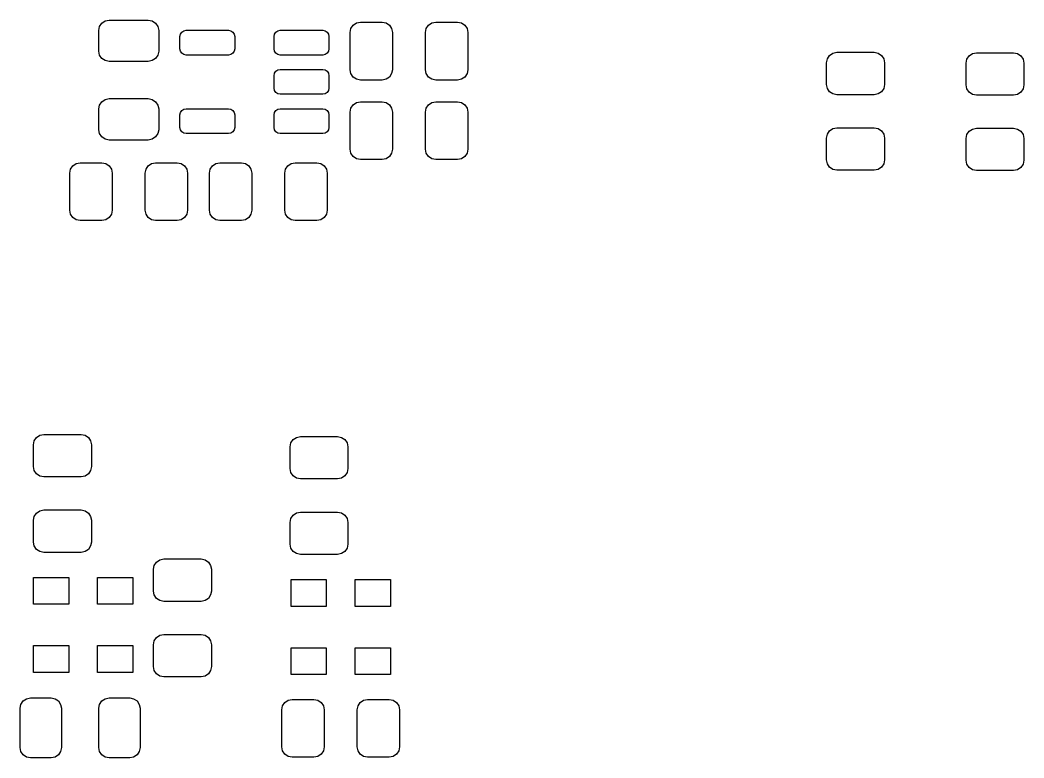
# Model space of a CAD drawing. Header units: millimetres. Extents: x 54.6 to 105.2, y -100.1 to -59.4.
# Drawn here: x 80.22 to 104.49, y -77.27 to -59.42 of the extents above; entities that cross this region are included whole.
import ezdxf

# ---------------------------------------------------------------- set-up
doc = ezdxf.new("R2010")
doc.units = ezdxf.units.MM
doc.layers.add('BLACK', color=250, linetype='CONTINUOUS')

msp = doc.modelspace()

# ---------------------------------------------------------------- linework, layer by layer
at = {"layer": 'BLACK', "linetype": 'CONTINUOUS'}
for p, q in [((82.198223, -59.498223), (82.279329, -59.44403)), ((82.279329, -59.44403), (82.375, -59.425)), ((82.375, -59.425), (83.325, -59.425)), ((83.325, -59.425), (83.420671, -59.44403)), ((83.420671, -59.44403), (83.501777, -59.498223)), ((82.125, -59.675), (82.14403, -59.579329)), ((82.125, -60.175), (82.125, -59.675)), ((82.14403, -59.579329), (82.198223, -59.498223)), ((83.501777, -59.498223), (83.55597, -59.579329)), ((83.55597, -59.579329), (83.575, -59.675)), ((83.575, -59.675), (83.575, -60.175)), ((84.133934, -59.713934), (84.182597, -59.681418)), ((84.182597, -59.681418), (84.24, -59.67)), ((84.24, -59.67), (85.265, -59.67)), ((85.265, -59.67), (85.322403, -59.681418)), ((85.322403, -59.681418), (85.371066, -59.713934)), ((86.408934, -59.713934), (86.457597, -59.681418)), ((86.457597, -59.681418), (86.515, -59.67)), ((86.515, -59.67), (87.54, -59.67)), ((87.54, -59.67), (87.597403, -59.681418)), ((87.597403, -59.681418), (87.646066, -59.713934)), ((88.2, -59.725), (88.21903, -59.629329)), ((88.21903, -59.629329), (88.273223, -59.548223)), ((88.273223, -59.548223), (88.354329, -59.49403)), ((88.354329, -59.49403), (88.45, -59.475)), ((88.45, -59.475), (88.975, -59.475)), ((88.975, -59.475), (89.070671, -59.49403)), ((89.070671, -59.49403), (89.151777, -59.548223)), ((89.151777, -59.548223), (89.20597, -59.629329)), ((89.20597, -59.629329), (89.225, -59.725)), ((90.025, -59.725), (90.04403, -59.629329)), ((90.04403, -59.629329), (90.098223, -59.548223)), ((90.098223, -59.548223), (90.179329, -59.49403)), ((90.179329, -59.49403), (90.275, -59.475)), ((90.275, -59.475), (90.8, -59.475)), ((90.8, -59.475), (90.895671, -59.49403)), ((90.895671, -59.49403), (90.976777, -59.548223)), ((90.976777, -59.548223), (91.03097, -59.629329)), ((91.03097, -59.629329), (91.05, -59.725)), ((84.09, -59.82), (84.101418, -59.762597)), ((84.09, -60.12), (84.09, -59.82)), ((84.101418, -59.762597), (84.133934, -59.713934)), ((85.371066, -59.713934), (85.403582, -59.762597)), ((85.403582, -59.762597), (85.415, -59.82)), ((85.415, -59.82), (85.415, -60.12)), ((86.365, -59.82), (86.376418, -59.762597)), ((86.365, -60.12), (86.365, -59.82)), ((86.376418, -59.762597), (86.408934, -59.713934)), ((87.646066, -59.713934), (87.678582, -59.762597)), ((87.678582, -59.762597), (87.69, -59.82)), ((87.69, -59.82), (87.69, -60.12)), ((88.2, -60.625), (88.2, -59.725)), ((89.225, -59.725), (89.225, -60.625)), ((90.025, -60.625), (90.025, -59.725)), ((91.05, -59.725), (91.05, -60.625)), ((82.14403, -60.270671), (82.125, -60.175)), ((83.575, -60.175), (83.55597, -60.270671)), ((84.101418, -60.177403), (84.09, -60.12)), ((85.415, -60.12), (85.403582, -60.177403)), ((86.376418, -60.177403), (86.365, -60.12)), ((87.69, -60.12), (87.678582, -60.177403)), ((82.198223, -60.351777), (82.14403, -60.270671)), ((82.279329, -60.40597), (82.198223, -60.351777)), ((82.375, -60.425), (82.279329, -60.40597)), ((83.420671, -60.40597), (83.325, -60.425)), ((83.501777, -60.351777), (83.420671, -60.40597)), ((83.55597, -60.270671), (83.501777, -60.351777)), ((84.133934, -60.226066), (84.101418, -60.177403)), ((84.182597, -60.258582), (84.133934, -60.226066)), ((84.24, -60.27), (84.182597, -60.258582)), ((85.265, -60.27), (84.24, -60.27)), ((85.322403, -60.258582), (85.265, -60.27)), ((85.371066, -60.226066), (85.322403, -60.258582)), ((85.403582, -60.177403), (85.371066, -60.226066)), ((86.408934, -60.226066), (86.376418, -60.177403)), ((86.457597, -60.258582), (86.408934, -60.226066)), ((86.515, -60.27), (86.457597, -60.258582)), ((87.54, -60.27), (86.515, -60.27)), ((87.597403, -60.258582), (87.54, -60.27)), ((87.646066, -60.226066), (87.597403, -60.258582)), ((87.678582, -60.177403), (87.646066, -60.226066)), ((99.72, -60.455), (99.73903, -60.359329)), ((99.73903, -60.359329), (99.793223, -60.278223)), ((99.793223, -60.278223), (99.874329, -60.22403)), ((99.874329, -60.22403), (99.97, -60.205)), ((99.97, -60.205), (100.87, -60.205)), ((100.87, -60.205), (100.965671, -60.22403)), ((100.965671, -60.22403), (101.046777, -60.278223)), ((101.046777, -60.278223), (101.10097, -60.359329)), ((101.10097, -60.359329), (101.12, -60.455)), ((103.09, -60.465), (103.10903, -60.369329)), ((103.10903, -60.369329), (103.163223, -60.288223)), ((103.163223, -60.288223), (103.244329, -60.23403)), ((103.244329, -60.23403), (103.34, -60.215)), ((103.34, -60.215), (104.24, -60.215)), ((104.24, -60.215), (104.335671, -60.23403)), ((104.335671, -60.23403), (104.416777, -60.288223)), ((104.416777, -60.288223), (104.47097, -60.369329)), ((104.47097, -60.369329), (104.49, -60.465)), ((83.325, -60.425), (82.375, -60.425)), ((86.408934, -60.663934), (86.457597, -60.631418)), ((86.457597, -60.631418), (86.515, -60.62)), ((86.515, -60.62), (87.54, -60.62)), ((87.54, -60.62), (87.597403, -60.631418)), ((87.597403, -60.631418), (87.646066, -60.663934)), ((88.21903, -60.720671), (88.2, -60.625)), ((89.225, -60.625), (89.20597, -60.720671)), ((90.04403, -60.720671), (90.025, -60.625)), ((91.05, -60.625), (91.03097, -60.720671)), ((99.72, -60.98), (99.72, -60.455)), ((101.12, -60.455), (101.12, -60.98)), ((103.09, -60.99), (103.09, -60.465)), ((104.49, -60.465), (104.49, -60.99)), ((86.365, -60.77), (86.376418, -60.712597)), ((86.365, -61.07), (86.365, -60.77)), ((86.376418, -60.712597), (86.408934, -60.663934)), ((87.646066, -60.663934), (87.678582, -60.712597)), ((87.678582, -60.712597), (87.69, -60.77)), ((87.69, -60.77), (87.69, -61.07)), ((88.273223, -60.801777), (88.21903, -60.720671)), ((88.354329, -60.85597), (88.273223, -60.801777)), ((88.45, -60.875), (88.354329, -60.85597)), ((88.975, -60.875), (88.45, -60.875)), ((89.070671, -60.85597), (88.975, -60.875)), ((89.151777, -60.801777), (89.070671, -60.85597)), ((89.20597, -60.720671), (89.151777, -60.801777)), ((90.098223, -60.801777), (90.04403, -60.720671)), ((90.179329, -60.85597), (90.098223, -60.801777)), ((90.275, -60.875), (90.179329, -60.85597)), ((90.8, -60.875), (90.275, -60.875)), ((90.895671, -60.85597), (90.8, -60.875)), ((90.976777, -60.801777), (90.895671, -60.85597)), ((91.03097, -60.720671), (90.976777, -60.801777)), ((86.376418, -61.127403), (86.365, -61.07)), ((86.408934, -61.176066), (86.376418, -61.127403)), ((87.678582, -61.127403), (87.646066, -61.176066)), ((87.69, -61.07), (87.678582, -61.127403)), ((99.73903, -61.075671), (99.72, -60.98)), ((99.793223, -61.156777), (99.73903, -61.075671)), ((101.10097, -61.075671), (101.046777, -61.156777)), ((101.12, -60.98), (101.10097, -61.075671)), ((103.10903, -61.085671), (103.09, -60.99)), ((103.163223, -61.166777), (103.10903, -61.085671)), ((104.47097, -61.085671), (104.416777, -61.166777)), ((104.49, -60.99), (104.47097, -61.085671)), ((82.198223, -61.398223), (82.279329, -61.34403)), ((82.279329, -61.34403), (82.375, -61.325)), ((82.375, -61.325), (83.325, -61.325)), ((83.325, -61.325), (83.420671, -61.34403)), ((83.420671, -61.34403), (83.501777, -61.398223)), ((86.457597, -61.208582), (86.408934, -61.176066)), ((86.515, -61.22), (86.457597, -61.208582)), ((87.54, -61.22), (86.515, -61.22)), ((87.597403, -61.208582), (87.54, -61.22)), ((87.646066, -61.176066), (87.597403, -61.208582)), ((99.874329, -61.21097), (99.793223, -61.156777)), ((99.97, -61.23), (99.874329, -61.21097)), ((100.87, -61.23), (99.97, -61.23)), ((100.965671, -61.21097), (100.87, -61.23)), ((101.046777, -61.156777), (100.965671, -61.21097)), ((103.244329, -61.22097), (103.163223, -61.166777)), ((103.34, -61.24), (103.244329, -61.22097)), ((104.24, -61.24), (103.34, -61.24)), ((104.335671, -61.22097), (104.24, -61.24)), ((104.416777, -61.166777), (104.335671, -61.22097)), ((82.125, -61.575), (82.14403, -61.479329)), ((82.125, -62.075), (82.125, -61.575)), ((82.14403, -61.479329), (82.198223, -61.398223)), ((83.501777, -61.398223), (83.55597, -61.479329)), ((83.55597, -61.479329), (83.575, -61.575)), ((83.575, -61.575), (83.575, -62.075)), ((84.101418, -61.662597), (84.133934, -61.613934)), ((84.133934, -61.613934), (84.182597, -61.581418)), ((84.182597, -61.581418), (84.24, -61.57)), ((84.24, -61.57), (85.265, -61.57)), ((85.265, -61.57), (85.322403, -61.581418)), ((85.322403, -61.581418), (85.371066, -61.613934)), ((85.371066, -61.613934), (85.403582, -61.662597)), ((86.376418, -61.662597), (86.408934, -61.613934)), ((86.408934, -61.613934), (86.457597, -61.581418)), ((86.457597, -61.581418), (86.515, -61.57)), ((86.515, -61.57), (87.54, -61.57)), ((87.54, -61.57), (87.597403, -61.581418)), ((87.597403, -61.581418), (87.646066, -61.613934)), ((87.646066, -61.613934), (87.678582, -61.662597)), ((88.2, -61.65), (88.21903, -61.554329)), ((88.21903, -61.554329), (88.273223, -61.473223)), ((88.273223, -61.473223), (88.354329, -61.41903)), ((88.354329, -61.41903), (88.45, -61.4)), ((88.45, -61.4), (88.975, -61.4)), ((88.975, -61.4), (89.070671, -61.41903)), ((89.070671, -61.41903), (89.151777, -61.473223)), ((89.151777, -61.473223), (89.20597, -61.554329)), ((89.20597, -61.554329), (89.225, -61.65)), ((90.025, -61.65), (90.04403, -61.554329)), ((90.04403, -61.554329), (90.098223, -61.473223)), ((90.098223, -61.473223), (90.179329, -61.41903)), ((90.179329, -61.41903), (90.275, -61.4)), ((90.275, -61.4), (90.8, -61.4)), ((90.8, -61.4), (90.895671, -61.41903)), ((90.895671, -61.41903), (90.976777, -61.473223)), ((90.976777, -61.473223), (91.03097, -61.554329)), ((91.03097, -61.554329), (91.05, -61.65)), ((84.09, -61.72), (84.101418, -61.662597)), ((84.09, -62.02), (84.09, -61.72)), ((85.403582, -61.662597), (85.415, -61.72)), ((85.415, -61.72), (85.415, -62.02)), ((86.365, -61.72), (86.376418, -61.662597)), ((86.365, -62.02), (86.365, -61.72)), ((87.678582, -61.662597), (87.69, -61.72)), ((87.69, -61.72), (87.69, -62.02)), ((88.2, -62.55), (88.2, -61.65)), ((89.225, -61.65), (89.225, -62.55)), ((90.025, -62.55), (90.025, -61.65)), ((91.05, -61.65), (91.05, -62.55)), ((82.14403, -62.170671), (82.125, -62.075)), ((83.575, -62.075), (83.55597, -62.170671)), ((84.101418, -62.077403), (84.09, -62.02)), ((84.133934, -62.126066), (84.101418, -62.077403)), ((85.403582, -62.077403), (85.371066, -62.126066)), ((85.415, -62.02), (85.403582, -62.077403)), ((86.376418, -62.077403), (86.365, -62.02)), ((86.408934, -62.126066), (86.376418, -62.077403)), ((87.678582, -62.077403), (87.646066, -62.126066)), ((87.69, -62.02), (87.678582, -62.077403)), ((99.73903, -62.184329), (99.793223, -62.103223)), ((99.793223, -62.103223), (99.874329, -62.04903)), ((99.874329, -62.04903), (99.97, -62.03)), ((99.97, -62.03), (100.87, -62.03)), ((100.87, -62.03), (100.965671, -62.04903)), ((100.965671, -62.04903), (101.046777, -62.103223)), ((101.046777, -62.103223), (101.10097, -62.184329)), ((103.10903, -62.194329), (103.163223, -62.113223)), ((103.163223, -62.113223), (103.244329, -62.05903)), ((103.244329, -62.05903), (103.34, -62.04)), ((103.34, -62.04), (104.24, -62.04)), ((104.24, -62.04), (104.335671, -62.05903)), ((104.335671, -62.05903), (104.416777, -62.113223)), ((104.416777, -62.113223), (104.47097, -62.194329)), ((82.198223, -62.251777), (82.14403, -62.170671)), ((82.279329, -62.30597), (82.198223, -62.251777)), ((82.375, -62.325), (82.279329, -62.30597)), ((83.325, -62.325), (82.375, -62.325)), ((83.420671, -62.30597), (83.325, -62.325)), ((83.501777, -62.251777), (83.420671, -62.30597)), ((83.55597, -62.170671), (83.501777, -62.251777)), ((84.182597, -62.158582), (84.133934, -62.126066)), ((84.24, -62.17), (84.182597, -62.158582)), ((85.265, -62.17), (84.24, -62.17)), ((85.322403, -62.158582), (85.265, -62.17)), ((85.371066, -62.126066), (85.322403, -62.158582)), ((86.457597, -62.158582), (86.408934, -62.126066)), ((86.515, -62.17), (86.457597, -62.158582)), ((87.54, -62.17), (86.515, -62.17)), ((87.597403, -62.158582), (87.54, -62.17)), ((87.646066, -62.126066), (87.597403, -62.158582)), ((99.72, -62.28), (99.73903, -62.184329)), ((99.72, -62.805), (99.72, -62.28)), ((101.10097, -62.184329), (101.12, -62.28)), ((101.12, -62.28), (101.12, -62.805)), ((103.09, -62.29), (103.10903, -62.194329)), ((103.09, -62.815), (103.09, -62.29)), ((104.47097, -62.194329), (104.49, -62.29)), ((104.49, -62.29), (104.49, -62.815)), ((88.21903, -62.645671), (88.2, -62.55)), ((89.225, -62.55), (89.20597, -62.645671)), ((90.04403, -62.645671), (90.025, -62.55)), ((91.05, -62.55), (91.03097, -62.645671)), ((88.273223, -62.726777), (88.21903, -62.645671)), ((88.354329, -62.78097), (88.273223, -62.726777)), ((88.45, -62.8), (88.354329, -62.78097)), ((88.975, -62.8), (88.45, -62.8)), ((89.070671, -62.78097), (88.975, -62.8)), ((89.151777, -62.726777), (89.070671, -62.78097)), ((89.20597, -62.645671), (89.151777, -62.726777)), ((90.098223, -62.726777), (90.04403, -62.645671)), ((90.179329, -62.78097), (90.098223, -62.726777)), ((90.275, -62.8), (90.179329, -62.78097)), ((90.8, -62.8), (90.275, -62.8)), ((90.895671, -62.78097), (90.8, -62.8)), ((90.976777, -62.726777), (90.895671, -62.78097)), ((91.03097, -62.645671), (90.976777, -62.726777)), ((99.73903, -62.900671), (99.72, -62.805)), ((101.12, -62.805), (101.10097, -62.900671)), ((103.10903, -62.910671), (103.09, -62.815)), ((104.49, -62.815), (104.47097, -62.910671)), ((81.425, -63.125), (81.44403, -63.029329)), ((81.44403, -63.029329), (81.498223, -62.948223)), ((81.498223, -62.948223), (81.579329, -62.89403)), ((81.579329, -62.89403), (81.675, -62.875)), ((81.675, -62.875), (82.2, -62.875)), ((82.2, -62.875), (82.295671, -62.89403)), ((82.295671, -62.89403), (82.376777, -62.948223)), ((82.376777, -62.948223), (82.43097, -63.029329)), ((82.43097, -63.029329), (82.45, -63.125)), ((83.25, -63.125), (83.26903, -63.029329)), ((83.26903, -63.029329), (83.323223, -62.948223)), ((83.323223, -62.948223), (83.404329, -62.89403)), ((83.404329, -62.89403), (83.5, -62.875)), ((83.5, -62.875), (84.025, -62.875)), ((84.025, -62.875), (84.120671, -62.89403)), ((84.120671, -62.89403), (84.201777, -62.948223)), ((84.201777, -62.948223), (84.25597, -63.029329)), ((84.25597, -63.029329), (84.275, -63.125)), ((84.8, -63.125), (84.81903, -63.029329)), ((84.81903, -63.029329), (84.873223, -62.948223)), ((84.873223, -62.948223), (84.954329, -62.89403)), ((84.954329, -62.89403), (85.05, -62.875)), ((85.05, -62.875), (85.575, -62.875)), ((85.575, -62.875), (85.670671, -62.89403)), ((85.670671, -62.89403), (85.751777, -62.948223)), ((85.751777, -62.948223), (85.80597, -63.029329)), ((85.80597, -63.029329), (85.825, -63.125)), ((86.625, -63.125), (86.64403, -63.029329)), ((86.64403, -63.029329), (86.698223, -62.948223)), ((86.698223, -62.948223), (86.779329, -62.89403)), ((86.779329, -62.89403), (86.875, -62.875)), ((86.875, -62.875), (87.4, -62.875)), ((87.4, -62.875), (87.495671, -62.89403)), ((87.495671, -62.89403), (87.576777, -62.948223)), ((87.576777, -62.948223), (87.63097, -63.029329)), ((87.63097, -63.029329), (87.65, -63.125)), ((99.793223, -62.981777), (99.73903, -62.900671)), ((99.874329, -63.03597), (99.793223, -62.981777)), ((99.97, -63.055), (99.874329, -63.03597)), ((100.87, -63.055), (99.97, -63.055)), ((100.965671, -63.03597), (100.87, -63.055)), ((101.046777, -62.981777), (100.965671, -63.03597)), ((101.10097, -62.900671), (101.046777, -62.981777)), ((103.163223, -62.991777), (103.10903, -62.910671)), ((103.244329, -63.04597), (103.163223, -62.991777)), ((103.34, -63.065), (103.244329, -63.04597)), ((104.24, -63.065), (103.34, -63.065)), ((104.335671, -63.04597), (104.24, -63.065)), ((104.416777, -62.991777), (104.335671, -63.04597)), ((104.47097, -62.910671), (104.416777, -62.991777)), ((81.425, -64.025), (81.425, -63.125)), ((82.45, -63.125), (82.45, -64.025)), ((83.25, -64.025), (83.25, -63.125)), ((84.275, -63.125), (84.275, -64.025)), ((84.8, -64.025), (84.8, -63.125)), ((85.825, -63.125), (85.825, -64.025)), ((86.625, -64.025), (86.625, -63.125)), ((87.65, -63.125), (87.65, -64.025)), ((81.44403, -64.120671), (81.425, -64.025)), ((82.45, -64.025), (82.43097, -64.120671)), ((83.26903, -64.120671), (83.25, -64.025)), ((84.275, -64.025), (84.25597, -64.120671)), ((84.81903, -64.120671), (84.8, -64.025)), ((85.825, -64.025), (85.80597, -64.120671)), ((86.64403, -64.120671), (86.625, -64.025)), ((87.65, -64.025), (87.63097, -64.120671)), ((81.498223, -64.201777), (81.44403, -64.120671)), ((81.579329, -64.25597), (81.498223, -64.201777)), ((81.675, -64.275), (81.579329, -64.25597)), ((82.2, -64.275), (81.675, -64.275)), ((82.295671, -64.25597), (82.2, -64.275)), ((82.376777, -64.201777), (82.295671, -64.25597)), ((82.43097, -64.120671), (82.376777, -64.201777)), ((83.323223, -64.201777), (83.26903, -64.120671)), ((83.404329, -64.25597), (83.323223, -64.201777)), ((83.5, -64.275), (83.404329, -64.25597)), ((84.025, -64.275), (83.5, -64.275)), ((84.120671, -64.25597), (84.025, -64.275)), ((84.201777, -64.201777), (84.120671, -64.25597)), ((84.25597, -64.120671), (84.201777, -64.201777)), ((84.873223, -64.201777), (84.81903, -64.120671)), ((84.954329, -64.25597), (84.873223, -64.201777)), ((85.05, -64.275), (84.954329, -64.25597)), ((85.575, -64.275), (85.05, -64.275)), ((85.670671, -64.25597), (85.575, -64.275)), ((85.751777, -64.201777), (85.670671, -64.25597)), ((85.80597, -64.120671), (85.751777, -64.201777)), ((86.698223, -64.201777), (86.64403, -64.120671)), ((86.779329, -64.25597), (86.698223, -64.201777)), ((86.875, -64.275), (86.779329, -64.25597)), ((87.4, -64.275), (86.875, -64.275)), ((87.495671, -64.25597), (87.4, -64.275)), ((87.576777, -64.201777), (87.495671, -64.25597)), ((87.63097, -64.120671), (87.576777, -64.201777)), ((80.55, -69.695), (80.56903, -69.599329)), ((80.56903, -69.599329), (80.623223, -69.518223)), ((80.623223, -69.518223), (80.704329, -69.46403)), ((80.704329, -69.46403), (80.8, -69.445)), ((80.8, -69.445), (81.7, -69.445)), ((81.7, -69.445), (81.795671, -69.46403)), ((81.795671, -69.46403), (81.876777, -69.518223)), ((81.876777, -69.518223), (81.93097, -69.599329)), ((81.93097, -69.599329), (81.95, -69.695)), ((86.76903, -69.649329), (86.823223, -69.568223)), ((86.823223, -69.568223), (86.904329, -69.51403)), ((86.904329, -69.51403), (87, -69.495)), ((87, -69.495), (87.9, -69.495)), ((87.9, -69.495), (87.995671, -69.51403)), ((87.995671, -69.51403), (88.076777, -69.568223)), ((88.076777, -69.568223), (88.13097, -69.649329)), ((80.55, -70.22), (80.55, -69.695)), ((81.95, -69.695), (81.95, -70.22)), ((86.75, -69.745), (86.76903, -69.649329)), ((86.75, -70.27), (86.75, -69.745)), ((88.13097, -69.649329), (88.15, -69.745)), ((88.15, -69.745), (88.15, -70.27)), ((80.56903, -70.315671), (80.55, -70.22)), ((80.623223, -70.396777), (80.56903, -70.315671)), ((81.93097, -70.315671), (81.876777, -70.396777)), ((81.95, -70.22), (81.93097, -70.315671)), ((86.76903, -70.365671), (86.75, -70.27)), ((86.823223, -70.446777), (86.76903, -70.365671)), ((88.13097, -70.365671), (88.076777, -70.446777)), ((88.15, -70.27), (88.13097, -70.365671)), ((80.704329, -70.45097), (80.623223, -70.396777)), ((80.8, -70.47), (80.704329, -70.45097)), ((81.7, -70.47), (80.8, -70.47)), ((81.795671, -70.45097), (81.7, -70.47)), ((81.876777, -70.396777), (81.795671, -70.45097)), ((86.904329, -70.50097), (86.823223, -70.446777)), ((87, -70.52), (86.904329, -70.50097)), ((87.9, -70.52), (87, -70.52)), ((87.995671, -70.50097), (87.9, -70.52)), ((88.076777, -70.446777), (87.995671, -70.50097)), ((80.623223, -71.343223), (80.704329, -71.28903)), ((80.704329, -71.28903), (80.8, -71.27)), ((80.8, -71.27), (81.7, -71.27)), ((81.7, -71.27), (81.795671, -71.28903)), ((81.795671, -71.28903), (81.876777, -71.343223)), ((86.823223, -71.393223), (86.904329, -71.33903)), ((86.904329, -71.33903), (87, -71.32)), ((87, -71.32), (87.9, -71.32)), ((87.9, -71.32), (87.995671, -71.33903)), ((87.995671, -71.33903), (88.076777, -71.393223)), ((80.55, -71.52), (80.56903, -71.424329)), ((80.55, -72.045), (80.55, -71.52)), ((80.56903, -71.424329), (80.623223, -71.343223)), ((81.876777, -71.343223), (81.93097, -71.424329)), ((81.93097, -71.424329), (81.95, -71.52)), ((81.95, -71.52), (81.95, -72.045)), ((86.75, -71.57), (86.76903, -71.474329)), ((86.75, -72.095), (86.75, -71.57)), ((86.76903, -71.474329), (86.823223, -71.393223)), ((88.076777, -71.393223), (88.13097, -71.474329)), ((88.13097, -71.474329), (88.15, -71.57)), ((88.15, -71.57), (88.15, -72.095)), ((80.56903, -72.140671), (80.55, -72.045)), ((81.95, -72.045), (81.93097, -72.140671)), ((80.623223, -72.221777), (80.56903, -72.140671)), ((80.704329, -72.27597), (80.623223, -72.221777)), ((80.8, -72.295), (80.704329, -72.27597)), ((81.7, -72.295), (80.8, -72.295)), ((81.795671, -72.27597), (81.7, -72.295)), ((81.876777, -72.221777), (81.795671, -72.27597)), ((81.93097, -72.140671), (81.876777, -72.221777)), ((86.76903, -72.190671), (86.75, -72.095)), ((86.823223, -72.271777), (86.76903, -72.190671)), ((86.904329, -72.32597), (86.823223, -72.271777)), ((88.076777, -72.271777), (87.995671, -72.32597)), ((88.13097, -72.190671), (88.076777, -72.271777)), ((88.15, -72.095), (88.13097, -72.190671)), ((83.46903, -72.609329), (83.523223, -72.528223)), ((83.523223, -72.528223), (83.604329, -72.47403)), ((83.604329, -72.47403), (83.7, -72.455)), ((83.7, -72.455), (84.6, -72.455)), ((84.6, -72.455), (84.695671, -72.47403)), ((84.695671, -72.47403), (84.776777, -72.528223)), ((84.776777, -72.528223), (84.83097, -72.609329)), ((87, -72.345), (86.904329, -72.32597)), ((87.9, -72.345), (87, -72.345)), ((87.995671, -72.32597), (87.9, -72.345)), ((83.45, -72.705), (83.46903, -72.609329)), ((83.45, -73.23), (83.45, -72.705)), ((84.83097, -72.609329), (84.85, -72.705)), ((84.85, -72.705), (84.85, -73.23)), ((80.55, -73.55), (80.55, -72.9)), ((80.55, -72.9), (81.4, -72.9)), ((81.4, -72.9), (81.4, -73.55)), ((82.1, -73.55), (82.1, -72.9)), ((82.1, -72.9), (82.95, -72.9)), ((82.95, -72.9), (82.95, -73.55)), ((86.775, -73.6), (86.775, -72.95)), ((86.775, -72.95), (87.625, -72.95)), ((87.625, -72.95), (87.625, -73.6)), ((88.325, -73.6), (88.325, -72.95)), ((88.325, -72.95), (89.175, -72.95)), ((89.175, -72.95), (89.175, -73.6)), ((83.46903, -73.325671), (83.45, -73.23)), ((84.85, -73.23), (84.83097, -73.325671)), ((83.523223, -73.406777), (83.46903, -73.325671)), ((83.604329, -73.46097), (83.523223, -73.406777)), ((83.7, -73.48), (83.604329, -73.46097)), ((84.6, -73.48), (83.7, -73.48)), ((84.695671, -73.46097), (84.6, -73.48)), ((84.776777, -73.406777), (84.695671, -73.46097)), ((84.83097, -73.325671), (84.776777, -73.406777)), ((81.4, -73.55), (80.55, -73.55)), ((82.95, -73.55), (82.1, -73.55)), ((87.625, -73.6), (86.775, -73.6)), ((89.175, -73.6), (88.325, -73.6)), ((83.45, -74.53), (83.46903, -74.434329)), ((83.46903, -74.434329), (83.523223, -74.353223)), ((83.523223, -74.353223), (83.604329, -74.29903)), ((83.604329, -74.29903), (83.7, -74.28)), ((83.7, -74.28), (84.6, -74.28)), ((84.6, -74.28), (84.695671, -74.29903)), ((84.695671, -74.29903), (84.776777, -74.353223)), ((84.776777, -74.353223), (84.83097, -74.434329)), ((84.83097, -74.434329), (84.85, -74.53)), ((80.55, -75.2), (80.55, -74.55)), ((80.55, -74.55), (81.4, -74.55)), ((81.4, -74.55), (81.4, -75.2)), ((82.1, -75.2), (82.1, -74.55)), ((82.1, -74.55), (82.95, -74.55)), ((82.95, -74.55), (82.95, -75.2)), ((83.45, -75.055), (83.45, -74.53)), ((84.85, -74.53), (84.85, -75.055)), ((86.775, -75.25), (86.775, -74.6)), ((86.775, -74.6), (87.625, -74.6)), ((87.625, -74.6), (87.625, -75.25)), ((88.325, -75.25), (88.325, -74.6)), ((88.325, -74.6), (89.175, -74.6)), ((89.175, -74.6), (89.175, -75.25)), ((81.4, -75.2), (80.55, -75.2)), ((82.95, -75.2), (82.1, -75.2)), ((83.46903, -75.150671), (83.45, -75.055)), ((83.523223, -75.231777), (83.46903, -75.150671)), ((84.83097, -75.150671), (84.776777, -75.231777)), ((84.85, -75.055), (84.83097, -75.150671)), ((83.604329, -75.28597), (83.523223, -75.231777)), ((83.7, -75.305), (83.604329, -75.28597)), ((84.6, -75.305), (83.7, -75.305)), ((84.695671, -75.28597), (84.6, -75.305)), ((84.776777, -75.231777), (84.695671, -75.28597)), ((87.625, -75.25), (86.775, -75.25)), ((89.175, -75.25), (88.325, -75.25)), ((80.24403, -75.969329), (80.298223, -75.888223)), ((80.298223, -75.888223), (80.379329, -75.83403)), ((80.379329, -75.83403), (80.475, -75.815)), ((80.475, -75.815), (80.975, -75.815)), ((80.975, -75.815), (81.070671, -75.83403)), ((81.070671, -75.83403), (81.151777, -75.888223)), ((81.151777, -75.888223), (81.20597, -75.969329)), ((82.14403, -75.969329), (82.198223, -75.888223)), ((82.198223, -75.888223), (82.279329, -75.83403)), ((82.279329, -75.83403), (82.375, -75.815)), ((82.375, -75.815), (82.875, -75.815)), ((82.875, -75.815), (82.970671, -75.83403)), ((82.970671, -75.83403), (83.051777, -75.888223)), ((83.051777, -75.888223), (83.10597, -75.969329)), ((86.56903, -76.004329), (86.623223, -75.923223)), ((86.623223, -75.923223), (86.704329, -75.86903)), ((86.704329, -75.86903), (86.8, -75.85)), ((86.8, -75.85), (87.325, -75.85)), ((87.325, -75.85), (87.420671, -75.86903)), ((87.420671, -75.86903), (87.501777, -75.923223)), ((87.501777, -75.923223), (87.55597, -76.004329)), ((88.39403, -76.004329), (88.448223, -75.923223)), ((88.448223, -75.923223), (88.529329, -75.86903)), ((88.529329, -75.86903), (88.625, -75.85)), ((88.625, -75.85), (89.15, -75.85)), ((89.15, -75.85), (89.245671, -75.86903)), ((89.245671, -75.86903), (89.326777, -75.923223)), ((89.326777, -75.923223), (89.38097, -76.004329)), ((80.225, -76.065), (80.24403, -75.969329)), ((80.225, -77.015), (80.225, -76.065)), ((81.20597, -75.969329), (81.225, -76.065)), ((81.225, -76.065), (81.225, -77.015)), ((82.125, -76.065), (82.14403, -75.969329)), ((82.125, -77.015), (82.125, -76.065)), ((83.10597, -75.969329), (83.125, -76.065)), ((83.125, -76.065), (83.125, -77.015)), ((86.55, -76.1), (86.56903, -76.004329)), ((86.55, -77), (86.55, -76.1)), ((87.55597, -76.004329), (87.575, -76.1)), ((87.575, -76.1), (87.575, -77)), ((88.375, -76.1), (88.39403, -76.004329)), ((88.375, -77), (88.375, -76.1)), ((89.38097, -76.004329), (89.4, -76.1)), ((89.4, -76.1), (89.4, -77)), ((80.24403, -77.110671), (80.225, -77.015)), ((80.298223, -77.191777), (80.24403, -77.110671)), ((81.20597, -77.110671), (81.151777, -77.191777)), ((81.225, -77.015), (81.20597, -77.110671)), ((82.14403, -77.110671), (82.125, -77.015)), ((82.198223, -77.191777), (82.14403, -77.110671)), ((83.10597, -77.110671), (83.051777, -77.191777)), ((83.125, -77.015), (83.10597, -77.110671)), ((86.56903, -77.095671), (86.55, -77)), ((86.623223, -77.176777), (86.56903, -77.095671)), ((87.55597, -77.095671), (87.501777, -77.176777)), ((87.575, -77), (87.55597, -77.095671)), ((88.39403, -77.095671), (88.375, -77)), ((88.448223, -77.176777), (88.39403, -77.095671)), ((89.38097, -77.095671), (89.326777, -77.176777)), ((89.4, -77), (89.38097, -77.095671)), ((80.379329, -77.24597), (80.298223, -77.191777)), ((80.475, -77.265), (80.379329, -77.24597)), ((80.975, -77.265), (80.475, -77.265)), ((81.070671, -77.24597), (80.975, -77.265)), ((81.151777, -77.191777), (81.070671, -77.24597)), ((82.279329, -77.24597), (82.198223, -77.191777)), ((82.375, -77.265), (82.279329, -77.24597)), ((82.875, -77.265), (82.375, -77.265)), ((82.970671, -77.24597), (82.875, -77.265)), ((83.051777, -77.191777), (82.970671, -77.24597)), ((86.704329, -77.23097), (86.623223, -77.176777)), ((86.8, -77.25), (86.704329, -77.23097)), ((87.325, -77.25), (86.8, -77.25)), ((87.420671, -77.23097), (87.325, -77.25)), ((87.501777, -77.176777), (87.420671, -77.23097)), ((88.529329, -77.23097), (88.448223, -77.176777)), ((88.625, -77.25), (88.529329, -77.23097)), ((89.15, -77.25), (88.625, -77.25)), ((89.245671, -77.23097), (89.15, -77.25)), ((89.326777, -77.176777), (89.245671, -77.23097))]:
    msp.add_line(p, q, dxfattribs=at)

doc.saveas('drawing.dxf')
